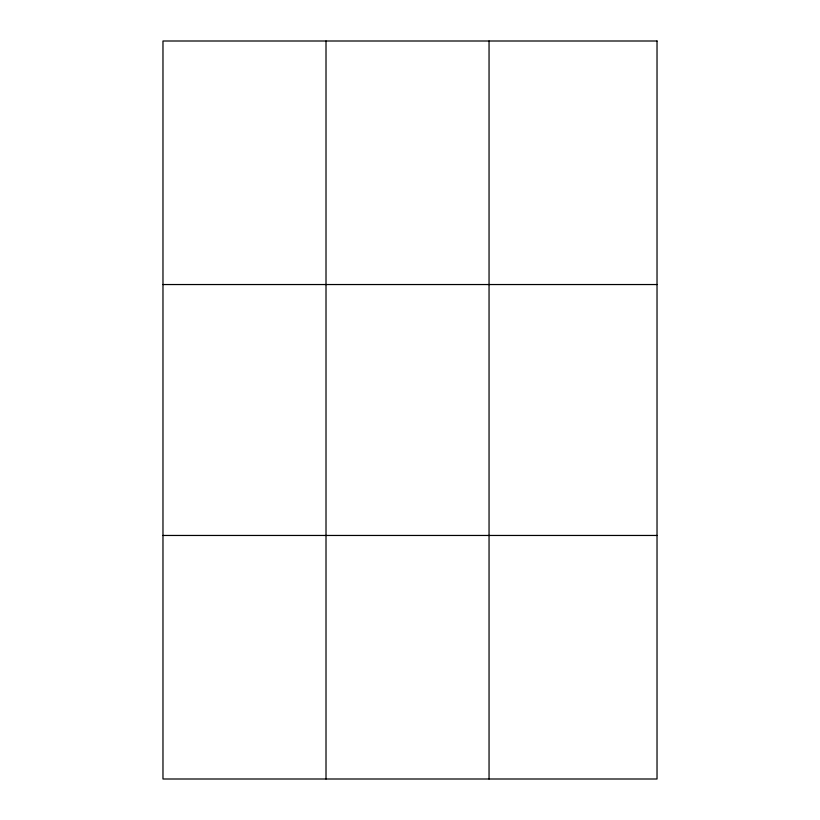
<?xml version="1.0" encoding="UTF-8"?>
<svg xmlns="http://www.w3.org/2000/svg" width="820" height="820" viewBox="0 0 820 820"><rect width="100%" height="100%" fill="white"/><g stroke="black" fill="none" stroke-linecap="round" stroke-linejoin="round"><path stroke-width="1.23" d="M489.048 41L489.048 779M162.975 284.54L657.025 284.54M162.975 535.46L657.025 535.46M326.011 41L326.011 779M657.025 41L657.025 779L162.975 779L162.975 41L657.025 41"/></g></svg>
